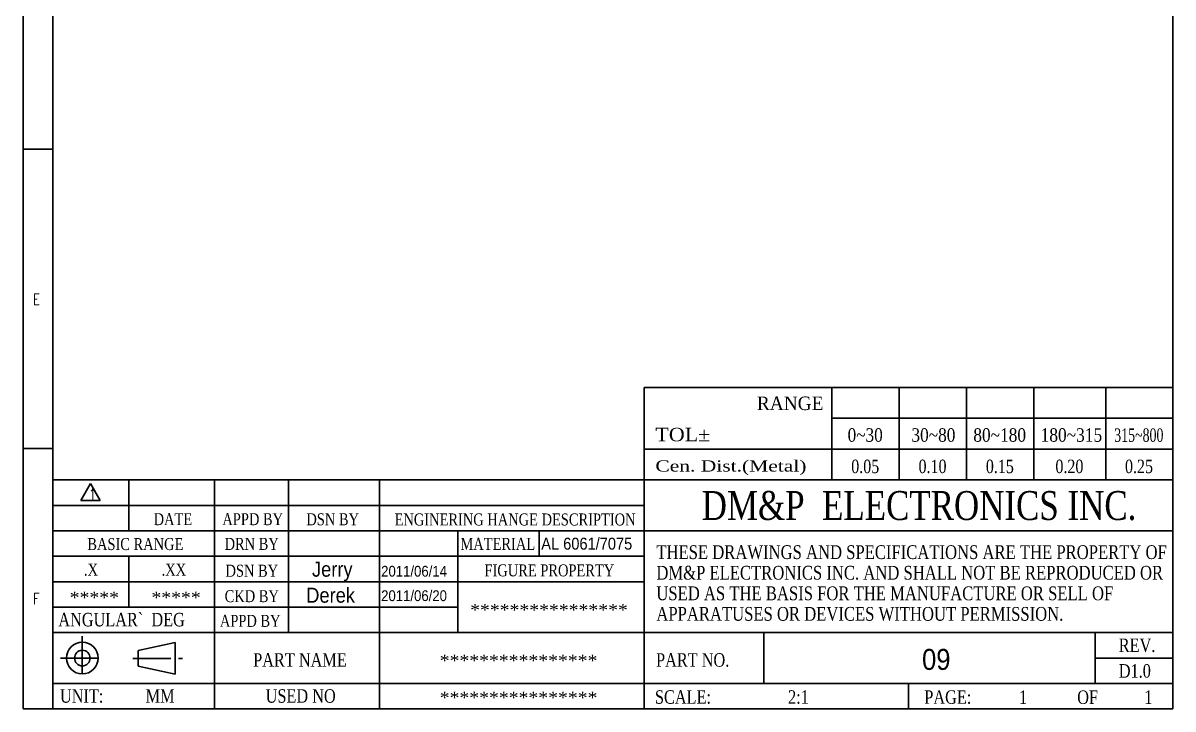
# Model space of a CAD drawing. Header units: millimetres. Extents: x 10 to 202, y 2 to 295.
# Drawn here: x 10 to 202.2, y 2.5 to 117.1 of the extents above; entities that cross this region are included whole.
import ezdxf

# ---------------------------------------------------------------- set-up
doc = ezdxf.new("R2010")
doc.units = ezdxf.units.MM
doc.linetypes.add('CENTER', pattern=[10.16, 6.35, -1.27, 1.27, -1.27])
doc.layers.add('SLD-0', color=179, linetype='Continuous')
doc.layers.add('文字線性', color=179, linetype='Continuous', lineweight=15)
doc.styles.add('SLDTEXTSTYLE0', font='GOTHIC.TTF', dxfattribs={"width": 0.913})
doc.styles.add('SLDTEXTSTYLE10', font='times.ttf', dxfattribs={"width": 1.26888})
doc.styles.add('SLDTEXTSTYLE11', font='times.ttf', dxfattribs={"width": 0.786331})
doc.styles.add('SLDTEXTSTYLE12', font='times.ttf', dxfattribs={"width": 0.8})
doc.styles.add('SLDTEXTSTYLE13', font='times.ttf', dxfattribs={"width": 1.090687})
doc.styles.add('SLDTEXTSTYLE14', font='txt_____.ttf', dxfattribs={"width": 0.75})
doc.styles.add('SLDTEXTSTYLE15', font='txt_____.ttf', dxfattribs={"width": 0.7})
doc.styles.add('SLDTEXTSTYLE3', font='times.ttf', dxfattribs={"width": 0.950828})
doc.styles.add('SLDTEXTSTYLE4', font='times.ttf', dxfattribs={"width": 1.081739})
doc.styles.add('SLDTEXTSTYLE5', font='times.ttf', dxfattribs={"width": 0.846979})
doc.styles.add('SLDTEXTSTYLE6', font='times.ttf', dxfattribs={"width": 0.850598})
doc.styles.add('SLDTEXTSTYLE7', font='times.ttf', dxfattribs={"width": 0.853029})
doc.styles.add('SLDTEXTSTYLE8', font='times.ttf', dxfattribs={"width": 0.854773})
doc.styles.add('SLDTEXTSTYLE9', font='times.ttf', dxfattribs={"width": 0.683818})

# ---------------------------------------------------------------- blocks, each defined once
blk = doc.blocks.new('SW_NOTE_1')
at = {"layer": 'SLD-0', "color": 0, "char_height": 2.3, "attachment_point": 1, "style": 'SLDTEXTSTYLE12'}
for s, insert in [('THESE DRAWINGS AND SPECIFICATIONS ARE THE PROPERTY OF', (0, 3.02)), ('DM&P ELECTRONICS INC. AND SHALL NOT BE REPRODUCED OR ', (0, -0.42)), ('USED AS THE BASIS FOR THE MANUFACTURE OR SELL OF ', (0, -3.86)), ('APPARATUSES OR DEVICES WITHOUT PERMISSION.', (0, -7.29))]:
    blk.add_mtext(s, dxfattribs=dict(at, insert=insert))

msp = doc.modelspace()

# ---------------------------------------------------------------- linework, layer by layer
at = {"layer": 'SLD-0', "color": 7, "linetype": 'Continuous', "lineweight": 30}
for p, q in [((10, 294.5), (10, 2.5)), ((10, 96), (15, 96)), ((113.8, 56.208), (202.2, 56.208)), ((113.8, 56.208), (113.8, 40.75)), ((145.2, 56.208), (145.2, 40.75)), ((156.45, 56.208), (156.45, 40.75)), ((167.7, 56.208), (167.7, 40.75)), ((178.95, 56.208), (178.95, 40.75)), ((190.95, 56.208), (190.95, 40.75)), ((145.2, 51.055), (202.2, 51.055)), ((113.8, 45.903), (202.2, 45.903)), ((113.8, 40.75), (202.2, 40.75)), ((29.239, 12.276), (35.451, 13.602)), ((35.451, 13.602), (35.451, 8.297)), ((29.239, 12.276), (29.239, 9.659)), ((29.239, 9.659), (35.451, 8.297)), ((202.2, 2.5), (10, 2.5))]:
    msp.add_line(p, q, dxfattribs=at)
at = {"layer": 'SLD-0', "color": 7, "lineweight": 30}
for p, q in [((15, 289.5), (15, 2.5)), ((202.2, 2.5), (202.2, 289.5)), ((15, 57.75), (15, 2.5)), ((15, 57.75), (15, 2.5)), ((15, 46), (10, 46)), ((202.2, 40.75), (15, 40.75)), ((27.67, 40.654), (27.67, 32.25)), ((41.991, 40.75), (41.991, 15.25)), ((54.399, 40.75), (54.399, 15.25)), ((69.6, 2.5), (69.6, 40.75)), ((113.8, 40.75), (113.8, 2.5)), ((21.273, 40.141), (19.661, 37.35)), ((22.885, 37.35), (21.273, 40.141)), ((19.661, 37.35), (22.885, 37.35)), ((113.8, 36.5), (15, 36.5)), ((202.2, 32.25), (15, 32.25)), ((82.68, 32.25), (82.68, 15.25)), ((96.254, 32.25), (96.254, 28)), ((113.8, 28), (15, 28)), ((27.67, 28), (27.67, 19.5)), ((113.8, 23.75), (15, 23.75)), ((82.68, 19.5), (15, 19.5)), ((69.6, 15.25), (15, 15.25)), ((41.991, 15.25), (41.991, 2.5)), ((69.6, 15.25), (202.2, 15.25)), ((133.8, 15.25), (133.8, 6.75)), ((189.2, 6.75), (189.2, 15.25)), ((202.2, 11), (189.2, 11)), ((15, 6.75), (202.2, 6.75)), ((158, 2.5), (158, 6.75))]:
    msp.add_line(p, q, dxfattribs=at)
at = {"layer": 'SLD-0', "color": 7, "linetype": 'CENTER', "lineweight": 30}
for p, q in [((19.892, 14.685), (19.892, 7.668)), ((16.27, 10.962), (23.625, 10.962)), ((28.381, 10.956), (36.672, 10.956))]:
    msp.add_line(p, q, dxfattribs=at)
at = {"layer": 'SLD-0', "color": 7, "linetype": 'Continuous', "lineweight": 30}
for centre, radius in [((19.912, 11.008), 2.651), ((19.92, 11.005), 1.303)]:
    msp.add_circle(centre, radius, dxfattribs=at)

# ---------------------------------------------------------------- block references
at = {"layer": 'SLD-0', "color": 7}
msp.add_blockref('SW_NOTE_1', (115.853, 26.83), dxfattribs=at)

# ---------------------------------------------------------------- texts
at = {"layer": 'SLD-0', "color": 7, "attachment_point": 1}
for s, insert, char_height, style in [('E', (11.667, 71.852), 1.852, 'SLDTEXTSTYLE14'), ('RANGE', (132.652, 54.684), 2.25, 'SLDTEXTSTYLE3'), ('TOL±', (115.692, 49.471), 2.25, 'SLDTEXTSTYLE4'), ('0~30', (147.819, 49.39), 2.25, 'SLDTEXTSTYLE5'), ('30~80', (158.486, 49.39), 2.25, 'SLDTEXTSTYLE6'), ('80~180', (168.825, 49.39), 2.25, 'SLDTEXTSTYLE7'), ('180~315', (180.075, 49.39), 2.25, 'SLDTEXTSTYLE8'), ('315~800', (192.375, 49.371), 2.25, 'SLDTEXTSTYLE9'), ('Cen. Dist.(Metal)', (115.692, 44.034), 1.875, 'SLDTEXTSTYLE10'), ('0.05', (148.425, 44.147), 2.25, 'SLDTEXTSTYLE11'), ('0.10', (159.675, 44.147), 2.25, 'SLDTEXTSTYLE11'), ('0.15', (170.925, 44.147), 2.25, 'SLDTEXTSTYLE11'), ('0.20', (182.55, 44.147), 2.25, 'SLDTEXTSTYLE11'), ('0.25', (194.175, 44.147), 2.25, 'SLDTEXTSTYLE11'), ('1', (21.068, 39.252), 1.8, 'SLDTEXTSTYLE15'), ('DM&P  ELECTRONICS INC.', (123.441, 38.903), 4.83, 'SLDTEXTSTYLE12'), ('DATE', (31.828, 35.206), 2, 'SLDTEXTSTYLE12'), ('APPD BY', (43.321, 35.206), 2, 'SLDTEXTSTYLE12'), ('DSN BY', (57.36, 35.19), 2, 'SLDTEXTSTYLE12'), ('ENGINERING HANGE DESCRIPTION', (72.1, 35.155), 2, 'SLDTEXTSTYLE12'), ('BASIC RANGE', (20.757, 31.05), 2, 'SLDTEXTSTYLE12'), ('DRN BY', (43.687, 31.081), 2, 'SLDTEXTSTYLE12'), ('MATERIAL', (83.109, 31.081), 2, 'SLDTEXTSTYLE12'), ('.X', (20.197, 26.77), 2, 'SLDTEXTSTYLE12'), ('.XX', (33.175, 26.77), 2, 'SLDTEXTSTYLE12'), ('DSN BY', (43.841, 26.595), 2, 'SLDTEXTSTYLE12'), ('FIGURE PROPERTY', (87.129, 26.655), 2, 'SLDTEXTSTYLE12'), ('F', (11.667, 21.852), 1.852, 'SLDTEXTSTYLE14'), ('*****', (17.803, 22.113), 2, 'SLDTEXTSTYLE13'), ('*****', (31.466, 22.113), 2, 'SLDTEXTSTYLE13'), ('CKD BY', (43.705, 22.345), 2, 'SLDTEXTSTYLE12'), ('****************', (84.726, 20.037), 2, 'SLDTEXTSTYLE13'), ('ANGULAR`  DEG', (15.904, 18.549), 2.25, 'SLDTEXTSTYLE12'), ('APPD BY', (42.905, 18.224), 2, 'SLDTEXTSTYLE12'), ('REV.', (193.141, 14.264), 2.25, 'SLDTEXTSTYLE12'), ('PART NAME', (48.472, 11.819), 2.25, 'SLDTEXTSTYLE12'), ('****************', (79.645, 11.569), 2, 'SLDTEXTSTYLE13'), ('PART NO.', (115.806, 11.819), 2.25, 'SLDTEXTSTYLE12'), ('D1.0', (193.141, 9.988), 2.25, 'SLDTEXTSTYLE12'), ('UNIT:', (16.182, 5.8), 2.25, 'SLDTEXTSTYLE12'), ('MM', (30.495, 5.8), 2.25, 'SLDTEXTSTYLE12'), ('USED NO', (50.554, 5.8), 2.25, 'SLDTEXTSTYLE12'), ('****************', (79.645, 5.379), 2, 'SLDTEXTSTYLE13'), ('SCALE:', (115.619, 5.629), 2.25, 'SLDTEXTSTYLE12'), ('2:1', (137.865, 5.629), 2.25, 'SLDTEXTSTYLE12'), ('PAGE:', (160.637, 5.616), 2.25, 'SLDTEXTSTYLE12'), ('1', (176.458, 5.594), 2.25, 'SLDTEXTSTYLE12'), ('OF', (186.19, 5.594), 2.25, 'SLDTEXTSTYLE12'), ('1', (197.394, 5.594), 2.25, 'SLDTEXTSTYLE12')]:
    msp.add_mtext(s, dxfattribs=dict(at, insert=insert, char_height=char_height, style=style))
at = {"layer": '文字線性', "color": 5, "attachment_point": 1, "style": 'SLDTEXTSTYLE0'}
for s, insert, char_height in [('AL 6061/7075', (96.615, 31.113), 2), ('Jerry', (58.301, 27.096), 2.5), ('2011/06/14', (69.859, 26.407), 1.8), ('Derek', (57.341, 22.754), 2.5), ('2011/06/20', (69.859, 22.325), 1.8), ('09', (160.263, 12.531), 3.5)]:
    msp.add_mtext(s, dxfattribs=dict(at, insert=insert, char_height=char_height))

doc.saveas('drawing.dxf')
